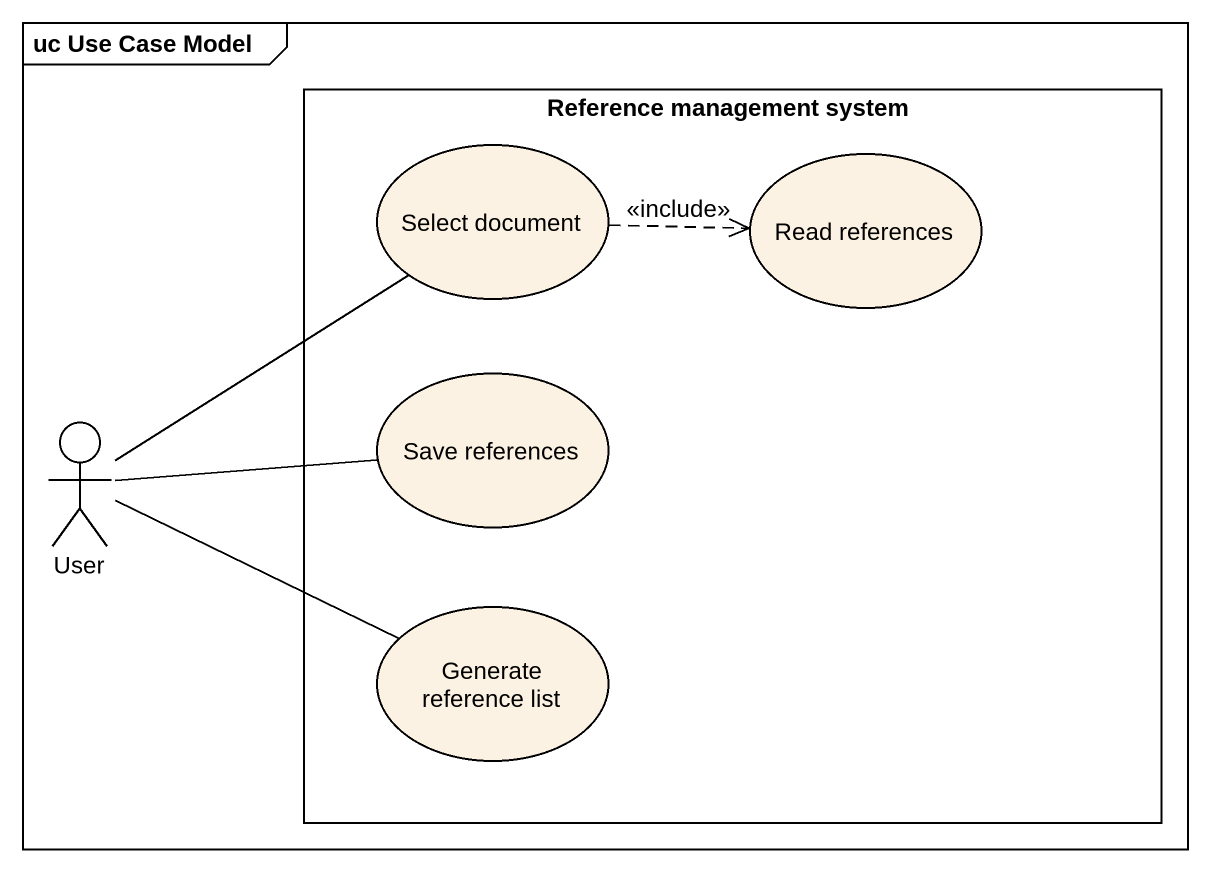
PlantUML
@startuml
mainframe uc Use Case Model
rectangle "Reference management system" as Reference_management_system {
  usecase "Select document" as Select_document
  usecase "Read references" as Read_references
  usecase "Save references" as Save_references
  usecase "Generate reference list" as Generate_reference_list
}
actor User
Select_document .right.> Read_references : <<include>>
User -up- Select_document
User -right- Save_references
User -right- Generate_reference_list
@enduml
